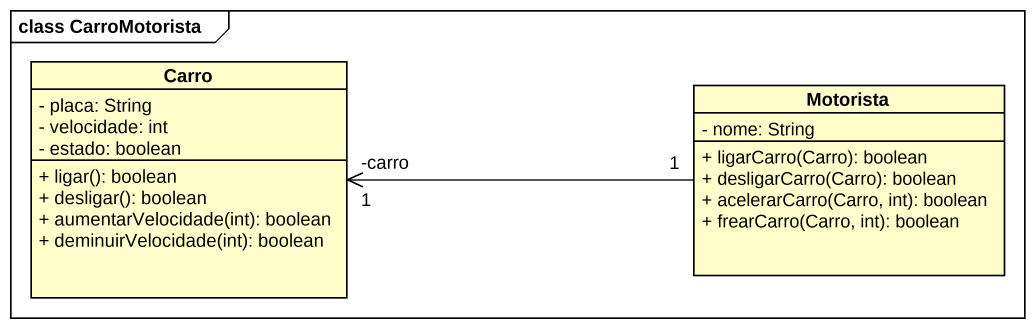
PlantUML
@startuml
mainframe class CarroMotorista
hide circle
hide empty members
skinparam classAttributeIconSize 0
class Carro {
  - placa: String
  - velocidade: int
  - estado: boolean
  + ligar(): boolean
  + desligar(): boolean
  + aumentarVelocidade(int): boolean
  + deminuirVelocidade(int): boolean
}
class Motorista {
  - nome: String
  + ligarCarro(Carro): boolean
  + desligarCarro(Carro): boolean
  + acelerarCarro(Carro, int): boolean
  + frearCarro(Carro, int): boolean
}
Motorista "1" -left-> "-carro\n1" Carro
@enduml
